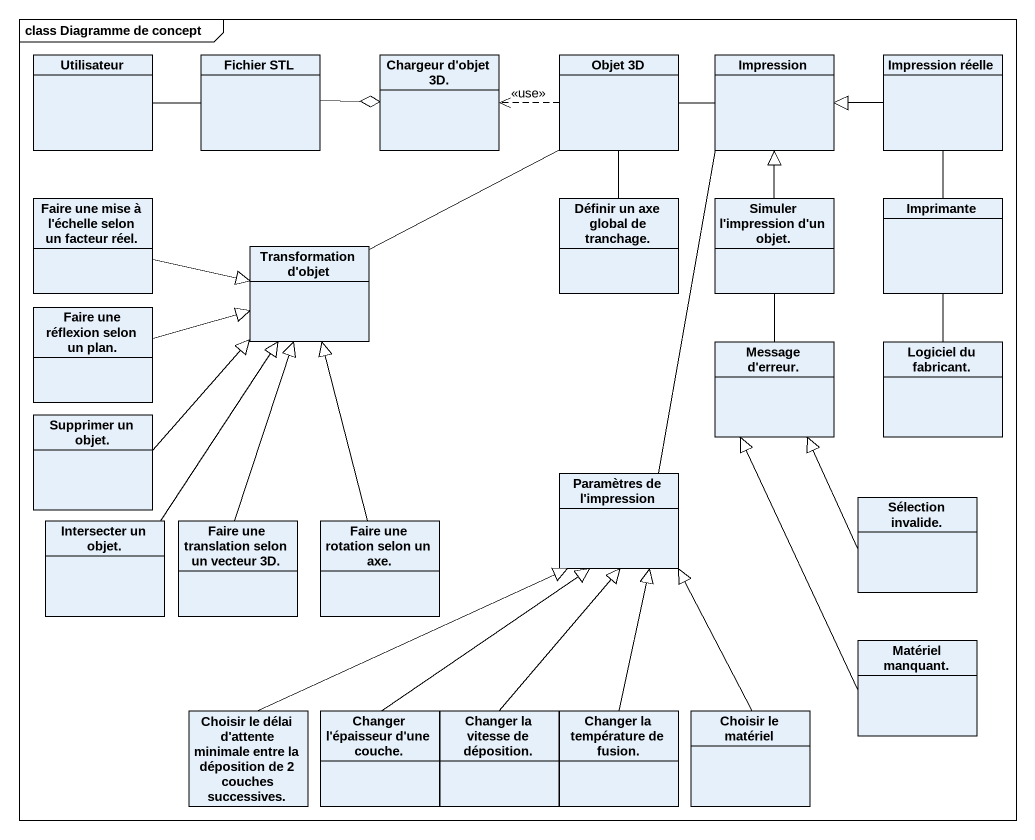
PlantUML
@startuml
mainframe class Diagramme de concept
hide circle
hide empty members
class Utilisateur
class "Fichier STL" as Fichier_STL
class "Chargeur d'objet 3D." as Chargeur_d_objet_3D
class "Objet 3D" as Objet_3D
class Impression
class "Impression réelle" as Impression_réelle
class "Faire une mise à l'échelle selon un facteur réel." as Faire_une_mise_à_l_échelle
class "Définir un axe global de tranchage." as Définir_un_axe_global_de
class "Simuler l'impression d'un objet." as Simuler_l_impression_d_un
class Imprimante
class "Transformation d'objet" as Transformation_d_objet
class "Faire une réflexion selon un plan." as Faire_une_réflexion_selon
class "Message d'erreur." as Message_d_erreur
class "Logiciel du fabricant." as Logiciel_du_fabricant
class "Supprimer un objet." as Supprimer_un_objet
class "Paramètres de l'impression" as Paramètres_de_l_impression
class "Intersecter un objet." as Intersecter_un_objet
class "Faire une translation selon un vecteur 3D." as Faire_une_translation_selon
class "Faire une rotation selon un axe." as Faire_une_rotation_selon_un
class "Sélection invalide." as Sélection_invalide
class "Matériel manquant." as Matériel_manquant
class "Choisir le délai d'attente minimale entre la déposition de 2 couches successives." as Choisir_le_délai_d_attente
class "Changer l'épaisseur d'une couche." as Changer_l_épaisseur_d_une
class "Changer la vitesse de déposition." as Changer_la_vitesse_de
class "Changer la température de fusion." as Changer_la_température_de
class "Choisir le matériel" as Choisir_le_matériel
Utilisateur -right- Fichier_STL
Fichier_STL -right-o Chargeur_d_objet_3D
Objet_3D .left.> Chargeur_d_objet_3D : <<use>>
Objet_3D -right- Impression
Impression_réelle -left-|> Impression
Impression_réelle -- Imprimante
Faire_une_mise_à_l_échelle -right-|> Transformation_d_objet
Définir_un_axe_global_de -up- Objet_3D
Simuler_l_impression_d_un -up-|> Impression
Simuler_l_impression_d_un -- Message_d_erreur
Imprimante -- Logiciel_du_fabricant
Transformation_d_objet -up- Objet_3D
Faire_une_réflexion_selon -right-|> Transformation_d_objet
Supprimer_un_objet -up-|> Transformation_d_objet
Paramètres_de_l_impression -up- Impression
Intersecter_un_objet -up-|> Transformation_d_objet
Faire_une_translation_selon -up-|> Transformation_d_objet
Faire_une_rotation_selon_un -up-|> Transformation_d_objet
Sélection_invalide -up-|> Message_d_erreur
Matériel_manquant -up-|> Message_d_erreur
Choisir_le_délai_d_attente -up-|> Paramètres_de_l_impression
Changer_l_épaisseur_d_une -up-|> Paramètres_de_l_impression
Changer_la_vitesse_de -up-|> Paramètres_de_l_impression
Changer_la_température_de -up-|> Paramètres_de_l_impression
Choisir_le_matériel -up-|> Paramètres_de_l_impression
@enduml
